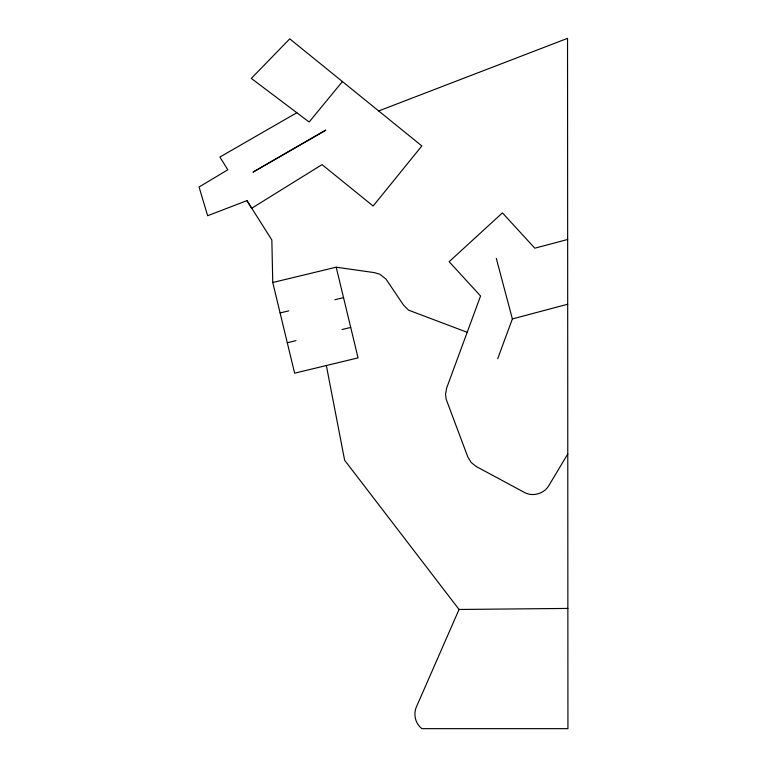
<?xml version="1.0" encoding="UTF-8"?>
<svg xmlns="http://www.w3.org/2000/svg" width="767" height="767" viewBox="0 0 767 767"><rect width="100%" height="100%" fill="white"/><g stroke="black" fill="none" stroke-linecap="round" stroke-linejoin="round"><path stroke-width="1.15" d="M497.716 358.697L512.375 318.928L496.307 258.421M326.349 365.533L344.632 460.248L459.05 609.468L416.414 706.896C413.135 714.307 415.369 723.78 421.927 728.65L567.935 728.65L567.542 38.35L378.677 110.947M567.781 453.978L548.817 485.636C544.024 493.881 532.643 497.016 524.312 492.385L476.23 466.499L471.101 462.415L467.736 456.787L446.193 399.3L445.522 394.449L446.653 388.025L480.564 295.985L449.146 261.71L502.433 212.871L534.82 248.201L567.657 239.477M342.418 81.551L309.159 122.03L251.308 78.407L289.744 38.849L421.85 145.951L373.136 206.026L322.044 164.608L251.681 208.269L246.945 200.638L207.646 215.728L199.065 186.995L227.809 169.785L219.899 157.043L296.839 112.73M325.62 130.169L252.995 172.144L325.735 130.256M512.375 318.928L567.695 304.24M336.195 267.204L358.064 357.882L294.624 373.184L272.755 282.505L336.195 267.204L374.449 272.63L379.972 274.327L386.002 279.083L403.5 305.084L408.581 310.165L467.18 332.303M280.099 312.936L288.766 310.856M334.872 299.734L343.539 297.644M287.289 342.744L295.947 340.653M342.063 329.532L350.72 327.442M459.05 609.468L567.868 608.423M246.945 200.638L271.854 240.004L272.755 282.505"/></g></svg>
